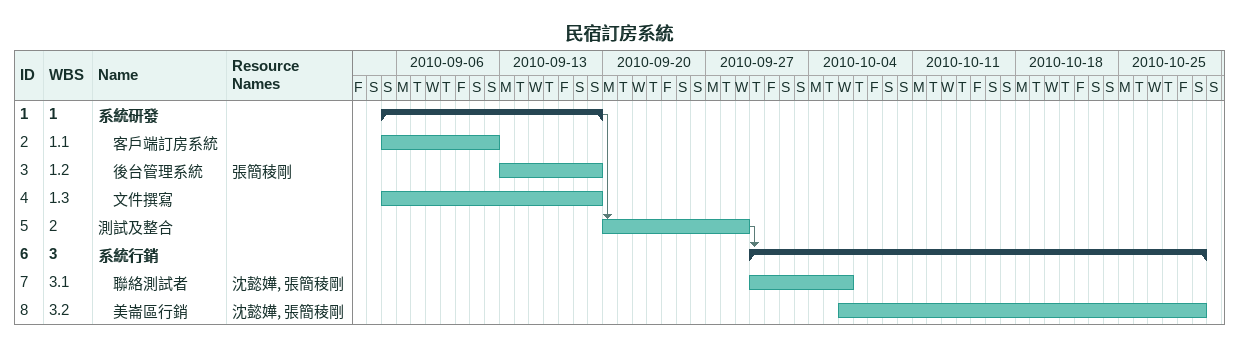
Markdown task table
民宿訂房系統

| ID | WBS | Task | Start | Finish | Predecessors | Resources |
|---|---|---|---|---|---|---|
| 1 | 1 | **系統研發** | 2010-09-05 | 2010-09-19 |  |  |
| 2 | 1.1 | 客戶端訂房系統 | 2010-09-05 | 2010-09-12 |  |  |
| 3 | 1.2 | 後台管理系統 | 2010-09-13 | 2010-09-19 |  | 張簡稜剛 |
| 4 | 1.3 | 文件撰寫 | 2010-09-05 | 2010-09-19 |  |  |
| 5 | 2 | 測試及整合 | 2010-09-20 | 2010-09-29 | 1 |  |
| 6 | 3 | **系統行銷** | 2010-09-30 | 2010-10-30 | 5 |  |
| 7 | 3.1 | 聯絡測試者 | 2010-09-30 | 2010-10-06 |  | 沈懿嬅, 張簡稜剛 |
| 8 | 3.2 | 美崙區行銷 | 2010-10-06 | 2010-10-30 |  | 沈懿嬅, 張簡稜剛 |
